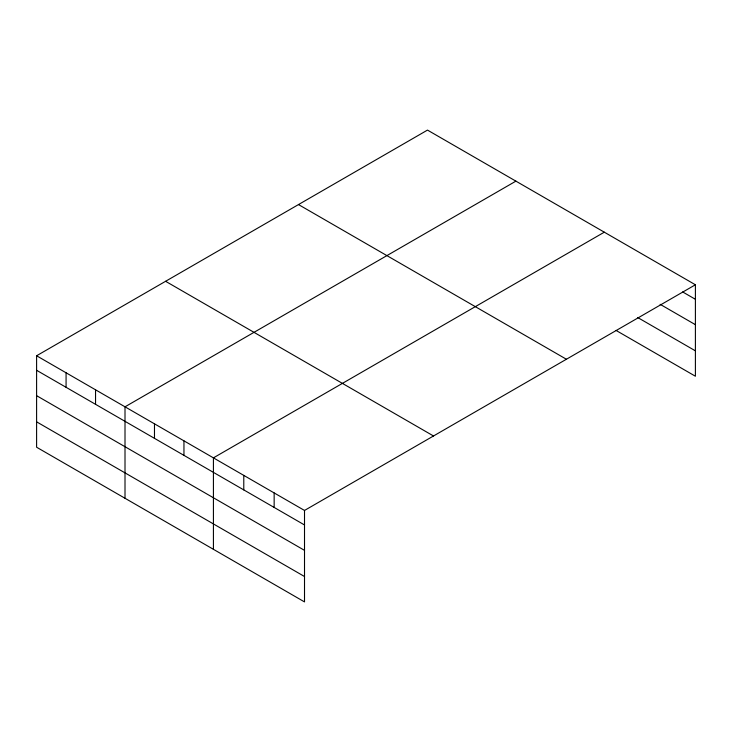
<?xml version="1.0" encoding="UTF-8"?>
<svg xmlns="http://www.w3.org/2000/svg" width="732" height="732" viewBox="0 0 732 732"><rect width="100%" height="100%" fill="white"/><g stroke="black" fill="none" stroke-linecap="round" stroke-linejoin="round"><path stroke-width="1.1" d="M36.6 355.77L304.512 510.451L304.512 601.905L36.6 447.225L36.6 355.77L427.488 130.095L695.4 284.775L695.4 376.23L616.06 330.425M515.895 181.143L125.007 406.818L125.007 498.272M604.312 232.181L213.424 457.857L213.424 549.311M304.512 510.451L695.4 284.775M682.663 291.94L695.4 299.287M660.136 304.32L695.4 324.679M637.609 317.478L695.4 350.838M298.491 204.567L566.403 359.247M165.597 281.298L433.509 435.979M36.6 370.291L304.512 524.963M36.6 395.673L304.512 550.354M36.6 421.833L304.512 576.514M274.152 492.92L274.152 507.441M243.783 475.388L243.783 489.909M183.952 440.847L183.952 455.359M154.479 423.828L154.479 438.349M95.544 389.799L95.544 404.32M66.072 372.789L66.072 387.301"/></g></svg>
